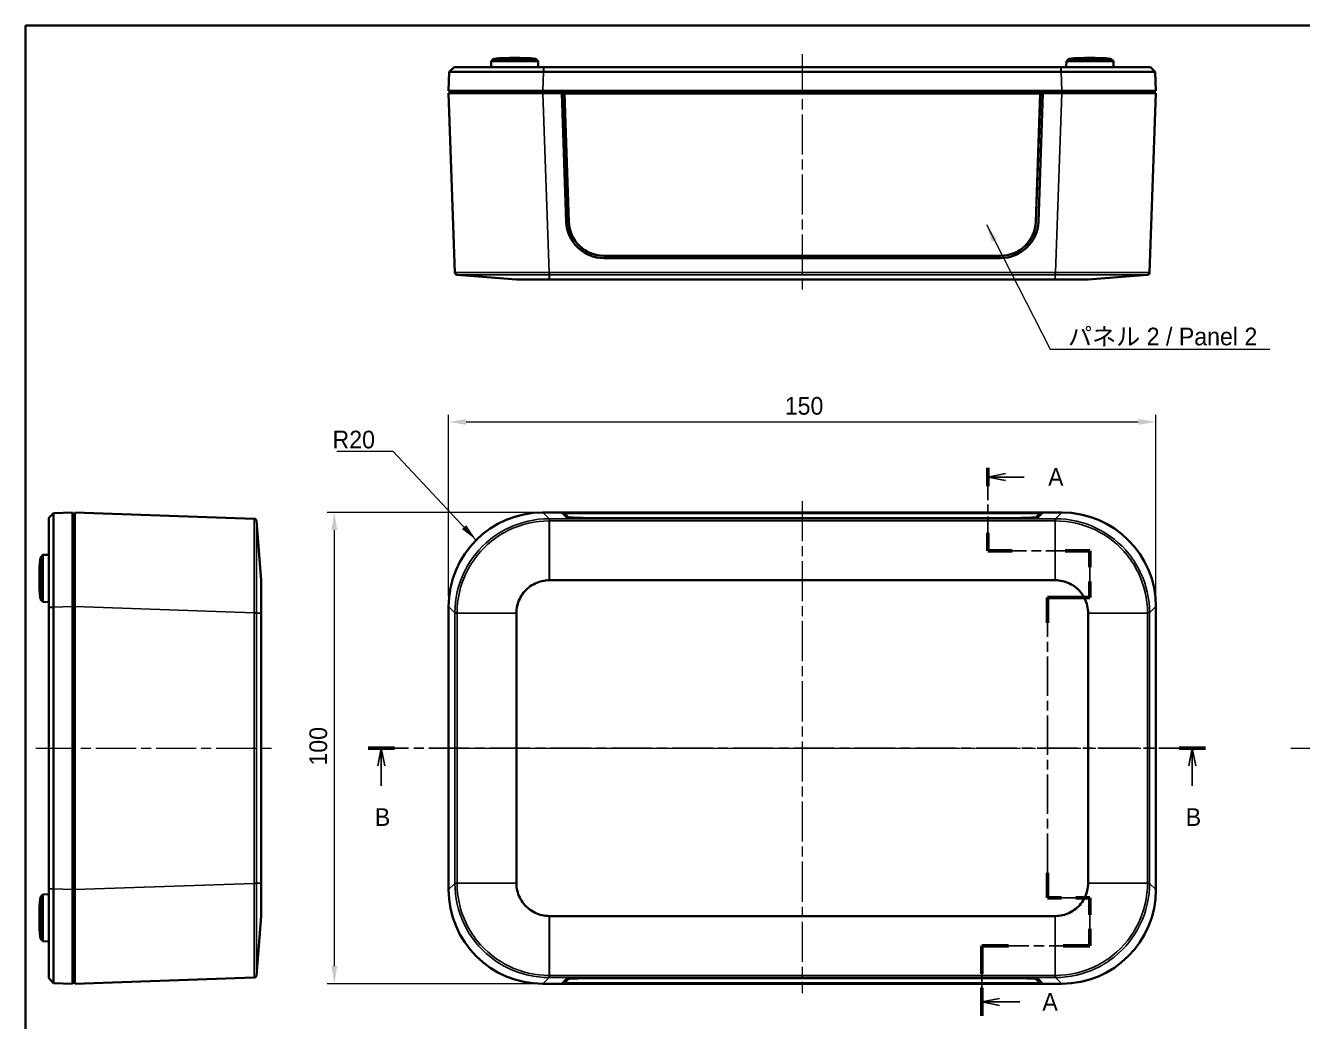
# Model space of a CAD drawing. Header units: millimetres. Extents: x 22 to 3190, y 12 to 574.
# Drawn here: x 618.3 to 889, y 222.2 to 433.5 of the extents above; entities that cross this region are included whole.
import ezdxf

# ---------------------------------------------------------------- set-up
doc = ezdxf.new("R2010")
doc.units = ezdxf.units.MM
doc.header["$LTSCALE"] = 1.5
doc.linetypes.add('CHAIN', pattern=[0.3543, 0.2362, -0.0295, 0.0591, -0.0295])
doc.layers.get('Defpoints').update_dxf_attribs({"lineweight": 25})
for name, color, linetype, lineweight in [('Border (ISO)', 7, 'Continuous', 35), ('Dimension (ISO)', 7, 'Continuous', 18), ('Section Line (ISO)', 7, 'CHAIN', 25), ('Symbol (ISO)', 7, 'Continuous', 18), ('Visible (ISO)', 7, 'Continuous', 35), ('Visible Narrow (ISO)', 7, 'Continuous', 25)]:
    doc.layers.add(name, color=color, linetype=linetype, lineweight=lineweight)
doc.layers.add('Centerline (ISO)', color=7, linetype='Continuous', lineweight=18, true_color=0x80ffff)
doc.styles.add('Note Text (TK)', font='')
doc.styles.get('Note Text (TK)').set_extended_font_data('MS PGothic')
doc.dimstyles.new('Default - Method 1b (TK)', dxfattribs={"dimscale": 1.5, "dimtxt": 2.5, "dimasz": 2.5, "dimexe": 1, "dimexo": 1.5, "dimgap": 1, "dimtad": 1, "dimtoh": 1, "dimrnd": 1e-08, "dimdsep": 46, "dimtxsty": 'Note Text (TK)', "dimcen": 0.09, "dimdle": 5, "dimclrd": 100, "dimclre": 100, "dimclrt": 7, "dimadec": 1, "dimazin": 1, "dimtfac": 1, "dimtmove": 0, "dimatfit": 3, "dimfxl": 1, "dimtolj": 1, "dimlwd": -1, "dimlwe": -1, "dimarcsym": 0})
doc.dimstyles.new('Default - Method 1b (TK)$7', dxfattribs={"dimscale": 1.5, "dimtxt": 2.5, "dimasz": 2.5, "dimexe": 1, "dimexo": 1.5, "dimgap": 1, "dimtad": 1, "dimtoh": 1, "dimrnd": 1e-08, "dimdsep": 46, "dimtxsty": 'Note Text (TK)', "dimcen": 0.09, "dimdle": 5, "dimclrd": 256, "dimclre": 100, "dimclrt": 7, "dimadec": 1, "dimazin": 1, "dimtfac": 1, "dimtmove": 0, "dimatfit": 3, "dimfxl": 1, "dimtolj": 1, "dimlwd": -1, "dimlwe": -1, "dimarcsym": 0})

# ---------------------------------------------------------------- blocks, each defined once
blk = doc.blocks.new('図面枠 tk図枠')
at = {"layer": 'Border (ISO)'}
for q in [(405.5, 289), (14.5, 8)]:
    blk.add_line((14.5, 289), q, dxfattribs=at)
blk = doc.blocks.new('2dTransSection0')
at = {"layer": 'Section Line (ISO)', "linetype": 'CHAIN', "ltscale": 12.930986}
blk.add_line((150.53, 226.43), (150.53, 214.69), dxfattribs=at)
at = {"layer": 'Section Line (ISO)', "linetype": 'Continuous', "lineweight": 50}
for p, q in [((150.53, 226.43), (150.53, 223.85)), ((150.53, 217.27), (150.53, 214.69)), ((150.53, 214.69), (154.01, 214.69)), ((161.5, 214.69), (164.98, 214.69)), ((164.98, 214.69), (164.98, 212.39)), ((164.98, 210.39), (164.98, 208.09)), ((164.98, 208.09), (158.98, 208.09)), ((158.98, 208.09), (158.98, 204.53)), ((158.98, 169.17), (158.98, 165.61)), ((158.98, 165.61), (160.98, 165.61)), ((162.98, 165.61), (164.98, 165.61)), ((164.98, 165.61), (164.98, 163.23)), ((164.98, 161.23), (164.98, 158.86)), ((153.47, 158.86), (149.71, 158.86)), ((149.71, 158.86), (149.71, 154.89)), ((164.98, 158.86), (161.22, 158.86)), ((149.71, 152.89), (149.71, 148.93))]:
    blk.add_line(p, q, dxfattribs=at)
at = {"layer": 'Section Line (ISO)', "linetype": 'Continuous'}
for p, q in [((153.03, 225.64), (150.53, 225.14)), ((153.03, 225.14), (150.53, 225.14)), ((150.53, 225.14), (153.03, 224.64)), ((155.69, 225.14), (153.03, 225.14)), ((152.21, 151.41), (149.71, 150.91)), ((152.21, 150.91), (149.71, 150.91)), ((149.71, 150.91), (152.21, 150.41)), ((155.09, 150.91), (152.21, 150.91))]:
    blk.add_line(p, q, dxfattribs=at)
at = {"layer": 'Section Line (ISO)', "linetype": 'CHAIN', "ltscale": 15.48076}
blk.add_line((150.53, 214.69), (164.98, 214.69), dxfattribs=at)
at = {"layer": 'Section Line (ISO)', "linetype": 'CHAIN', "ltscale": 12.132512}
blk.add_line((164.98, 214.69), (164.98, 208.09), dxfattribs=at)
at = {"layer": 'Section Line (ISO)', "linetype": 'CHAIN', "ltscale": 6.667144}
blk.add_line((164.98, 208.09), (158.98, 208.09), dxfattribs=at)
at = {"layer": 'Section Line (ISO)', "linetype": 'CHAIN', "ltscale": 15.692976}
blk.add_line((158.98, 208.09), (158.98, 165.61), dxfattribs=at)
at = {"layer": 'Section Line (ISO)', "linetype": 'CHAIN', "ltscale": 11.290382}
blk.add_line((158.98, 165.61), (164.98, 165.61), dxfattribs=at)
at = {"layer": 'Section Line (ISO)', "linetype": 'CHAIN', "ltscale": 12.355118}
blk.add_line((164.98, 165.61), (164.98, 158.86), dxfattribs=at)
at = {"layer": 'Section Line (ISO)', "linetype": 'CHAIN', "ltscale": 16.248667}
blk.add_line((164.98, 158.86), (149.71, 158.86), dxfattribs=at)
at = {"layer": 'Section Line (ISO)', "linetype": 'CHAIN', "ltscale": 16.83222}
blk.add_line((149.71, 158.86), (149.71, 148.93), dxfattribs=at)
at = {"layer": 'Section Line (ISO)', "char_height": 2.5, "attachment_point": 7, "style": 'Note Text (TK)'}
for insert in [(159.07, 223.9), (158.26, 149.67)]:
    blk.add_mtext('A', dxfattribs=dict(at, insert=insert))
blk = doc.blocks.new('2dTransSection1')
at = {"layer": 'Section Line (ISO)', "linetype": 'CHAIN', "ltscale": 16.180258}
blk.add_line((62.93, 186.8), (181.32, 186.8), dxfattribs=at)
at = {"layer": 'Section Line (ISO)', "linetype": 'Continuous', "lineweight": 50}
for p, q in [((62.93, 186.8), (66.66, 186.8)), ((177.58, 186.8), (181.32, 186.8))]:
    blk.add_line(p, q, dxfattribs=at)
at = {"layer": 'Section Line (ISO)', "linetype": 'Continuous'}
for p, q in [((64.8, 186.8), (64.3, 184.3)), ((64.8, 184.3), (64.8, 186.8)), ((65.3, 184.3), (64.8, 186.8)), ((179.45, 186.8), (178.95, 184.3)), ((179.45, 184.3), (179.45, 186.8)), ((179.95, 184.3), (179.45, 186.8)), ((64.8, 181.46), (64.8, 184.3)), ((179.45, 181.46), (179.45, 184.3))]:
    blk.add_line(p, q, dxfattribs=at)
at = {"layer": 'Section Line (ISO)', "char_height": 2.5, "attachment_point": 7, "style": 'Note Text (TK)'}
for insert in [(63.88, 175.8), (178.53, 175.8)]:
    blk.add_mtext('B', dxfattribs=dict(at, insert=insert))
blk = doc.blocks.new('*D20')
at = {"layer": 'Defpoints', "color": 0, "transparency": 16777216}
for p in [(857.97, 349.41), (707.97, 310.21), (857.97, 310.21)]:
    blk.add_point(p, dxfattribs=at)
at = {"layer": 'Dimension (ISO)', "color": 100, "transparency": 16777216}
for p, q in [((707.97, 312.46), (707.97, 350.91)), ((711.72, 349.41), (854.22, 349.41)), ((857.97, 312.46), (857.97, 350.91))]:
    blk.add_line(p, q, dxfattribs=at)
for points in [[(711.72, 350.04), (711.72, 348.79), (707.97, 349.41)], [(854.22, 350.04), (854.22, 348.79), (857.97, 349.41)]]:
    blk.add_solid(points, dxfattribs=at)
at = {"layer": 'Dimension (ISO)', "color": 7, "transparency": 16777216, "insert": (779.26, 352.79), "char_height": 3.75, "attachment_point": 4, "style": 'Note Text (TK)'}
blk.add_mtext('\\A1;150', dxfattribs=at)
blk = doc.blocks.new('*D21')
at = {"layer": 'Defpoints', "color": 0, "transparency": 16777216}
for p in [(727.96, 330.2), (683.73, 230.2), (727.96, 230.2)]:
    blk.add_point(p, dxfattribs=at)
at = {"layer": 'Dimension (ISO)', "color": 100, "transparency": 16777216}
for p, q in [((725.71, 330.2), (682.23, 330.2)), ((683.73, 326.45), (683.73, 233.95)), ((725.71, 230.2), (682.23, 230.2))]:
    blk.add_line(p, q, dxfattribs=at)
for points in [[(683.1, 326.45), (684.35, 326.45), (683.73, 330.2)], [(683.1, 233.95), (684.35, 233.95), (683.73, 230.2)]]:
    blk.add_solid(points, dxfattribs=at)
at = {"layer": 'Dimension (ISO)', "color": 7, "transparency": 16777216, "insert": (680.35, 276.5), "char_height": 3.75, "attachment_point": 4, "rotation": 90, "style": 'Note Text (TK)'}
blk.add_mtext('\\A1;100', dxfattribs=at)

msp = doc.modelspace()

# ---------------------------------------------------------------- linework, layer by layer
at = {"layer": 'Centerline (ISO)', "linetype": 'CHAIN', "ltscale": 23.990969}
for p, q in [((782.9716, 427.4046), (782.9716, 377.3503)), ((782.9716, 332.6238), (782.9716, 228.243)), ((620.4399, 280.2027), (670.4943, 280.2027)), ((706.012, 280.2027), (860.3928, 280.2027)), ((886.5953, 280.2027), (939.0953, 280.2027))]:
    msp.add_line(p, q, dxfattribs=at)
at = {"layer": 'Visible (ISO)'}
for p, q in [((716.9943, 425.954), (716.9716, 424.654)), ((717.503, 426.454), (716.9943, 425.954)), ((726.9489, 425.954), (716.9943, 425.954)), ((717.503, 426.454), (726.4402, 426.454)), ((726.4402, 426.454), (726.9489, 425.954)), ((726.9489, 425.954), (726.9716, 424.654)), ((838.9943, 425.954), (838.9716, 424.654)), ((839.503, 426.454), (838.9943, 425.954)), ((848.9489, 425.954), (838.9943, 425.954)), ((839.503, 426.454), (848.4402, 426.454)), ((848.4402, 426.454), (848.9489, 425.954)), ((848.9489, 425.954), (848.9716, 424.654)), ((708.1113, 423.6546), (707.9716, 419.654)), ((708.1113, 423.6546), (709.1462, 424.654)), ((728.0991, 423.6546), (728.134, 423.6546)), ((837.8092, 424.654), (728.134, 424.654)), ((728.134, 423.6546), (837.8092, 423.6546)), ((837.8092, 423.6546), (837.8441, 423.6546)), ((856.797, 424.654), (857.8319, 423.6546)), ((857.9716, 419.654), (857.8319, 423.6546)), ((727.9594, 419.654), (707.9716, 419.654)), ((707.9716, 419.154), (727.9594, 419.154)), ((707.9716, 419.154), (709.3005, 381.1003)), ((708.4716, 419.654), (708.4716, 419.154)), ((727.9594, 419.654), (837.9838, 419.654)), ((727.9594, 419.154), (731.9716, 419.154)), ((833.9716, 419.154), (731.9716, 419.154)), ((732.9067, 391.8798), (731.9716, 419.154)), ((732.4716, 419.133), (731.9723, 419.133)), ((833.4716, 419.133), (732.4716, 419.133)), ((732.4716, 419.133), (733.4198, 391.8888)), ((732.4716, 419.133), (732.5174, 419.0762)), ((733.4652, 391.8451), (732.5174, 419.0762)), ((732.5174, 419.0762), (833.4258, 419.0762)), ((833.4258, 419.0762), (832.4781, 391.8451)), ((832.5234, 391.8888), (833.4716, 419.133)), ((833.9716, 419.154), (833.0365, 391.8798)), ((833.4716, 419.133), (833.4258, 419.0762)), ((833.9709, 419.133), (833.4716, 419.133)), ((833.9716, 419.154), (837.9838, 419.154)), ((857.9716, 419.654), (837.9838, 419.654)), ((837.9838, 419.154), (857.9716, 419.154)), ((856.6428, 381.1003), (857.9716, 419.154)), ((857.4716, 419.154), (857.4716, 419.654)), ((825.028, 384.654), (740.9153, 384.654)), ((825.0412, 384.154), (740.902, 384.154)), ((709.762, 380.6192), (722.351, 379.654)), ((729.3388, 379.654), (836.6044, 379.654)), ((843.5922, 379.654), (856.1813, 380.6192)), ((623.1906, 329.0281), (624.1899, 330.063)), ((628.1906, 330.2027), (624.1899, 330.063)), ((628.1906, 330.2027), (628.1906, 310.2148)), ((628.6906, 329.7027), (628.1906, 329.7027)), ((628.6906, 310.2148), (628.6906, 330.2027)), ((666.7443, 328.8738), (628.6906, 330.2027)), ((668.1906, 315.8233), (667.2254, 328.4123)), ((727.9594, 330.2027), (731.9716, 330.2027)), ((731.9716, 330.2027), (833.9716, 330.2027)), ((732.9067, 329.2502), (731.9716, 330.2027)), ((732.5043, 329.7027), (732.4625, 329.7027)), ((732.5029, 329.6616), (732.5174, 330.0749)), ((733.4292, 329.1601), (732.5174, 330.0749)), ((732.5174, 330.0749), (833.4258, 330.0749)), ((825.0412, 328.9804), (740.902, 328.9804)), ((833.4258, 330.0749), (832.5141, 329.1601)), ((833.9716, 330.2027), (833.0365, 329.2502)), ((833.4404, 329.6616), (833.4258, 330.0749)), ((833.4807, 329.7027), (833.4389, 329.7027)), ((833.9716, 330.2027), (837.9838, 330.2027)), ((837.8716, 328.3739), (837.8716, 328.374)), ((621.3906, 320.6712), (621.8905, 321.18)), ((621.3906, 311.7341), (621.3906, 320.6712)), ((621.8905, 321.18), (623.1906, 321.2027)), ((621.8905, 321.18), (621.8905, 311.2254)), ((729.3388, 315.8233), (836.6044, 315.8233)), ((621.3906, 311.7341), (621.8905, 311.2254)), ((621.8905, 311.2254), (623.1906, 311.2027)), ((623.1906, 310.0402), (623.1906, 250.3651)), ((624.1899, 310.0402), (624.1899, 310.0751)), ((624.1899, 250.3651), (624.1899, 310.0402)), ((628.1906, 250.1905), (628.1906, 310.2148)), ((628.6906, 250.1905), (628.6906, 310.2148)), ((668.1906, 251.5699), (668.1906, 308.8355)), ((707.9716, 250.1905), (707.9716, 310.2148)), ((722.351, 251.5699), (722.351, 308.8355)), ((843.5923, 308.8355), (843.5923, 251.5699)), ((857.9716, 310.2148), (857.9716, 250.1905)), ((628.1906, 285.2027), (628.6906, 285.2027)), ((628.6906, 275.2027), (628.1906, 275.2027)), ((621.3906, 248.6712), (621.8905, 249.18)), ((621.8905, 249.18), (623.1906, 249.2027)), ((621.8905, 249.18), (621.8905, 239.2254)), ((624.1899, 250.3302), (624.1899, 250.3651)), ((628.1906, 250.1905), (628.1906, 230.2027)), ((628.6906, 230.2027), (628.6906, 250.1905)), ((621.3906, 239.7341), (621.3906, 248.6712)), ((667.2254, 231.993), (668.1906, 244.582)), ((836.6044, 244.582), (729.3388, 244.582)), ((621.3906, 239.7341), (621.8905, 239.2254)), ((621.8905, 239.2254), (623.1906, 239.2027)), ((624.1899, 230.3424), (623.1906, 231.3773)), ((624.1899, 230.3424), (628.1906, 230.2027)), ((628.1906, 230.7027), (628.6906, 230.7027)), ((628.6906, 230.2027), (666.7443, 231.5315)), ((731.9716, 230.2027), (727.9594, 230.2027)), ((731.9716, 230.2027), (732.9067, 231.1551)), ((833.9716, 230.2027), (731.9716, 230.2027)), ((732.4625, 230.7027), (732.5043, 230.7027)), ((732.5029, 230.7437), (732.5174, 230.3305)), ((732.5174, 230.3305), (733.4292, 231.2453)), ((833.4258, 230.3305), (732.5174, 230.3305)), ((740.902, 231.4249), (825.0412, 231.4249)), ((832.5141, 231.2453), (833.4258, 230.3305)), ((833.0365, 231.1551), (833.9716, 230.2027)), ((833.4404, 230.7437), (833.4258, 230.3305)), ((833.4389, 230.7027), (833.4807, 230.7027)), ((837.9838, 230.2027), (833.9716, 230.2027)), ((837.8716, 232.0315), (837.8716, 232.0316))]:
    msp.add_line(p, q, dxfattribs=at)
for centre, radius, start, end in [((721.9716, 376.6334), 50.0205, 84.874653, 95.125347), ((843.9716, 376.6334), 50.0205, 84.874653, 95.125347), ((740.902, 392.154), 8, 181.963658, 270), ((825.0412, 392.154), 8, 270, 358.036342), ((709.8002, 381.1177), 0.5, 182, 265.615703), ((856.1431, 381.1177), 0.5, 274.384297, 358), ((666.7268, 328.3741), 0.5, 4.384297, 88), ((727.9716, 309.7027), 18.9, 100.975341, 101.158144), ((837.9716, 309.7027), 18.9, 78.841699, 78.938857), ((671.2111, 316.2027), 50.0205, 174.874653, 185.125347), ((727.9716, 309.7027), 18, 137.620702, 137.7174), ((837.9716, 309.7027), 18, 41.850642, 42.373343), ((727.9716, 309.7027), 18, 158.245247, 158.272853), ((837.9716, 309.7027), 18, 21.308485, 21.313635), ((671.2111, 244.2027), 50.0205, 174.874653, 185.125347), ((837.9716, 250.7027), 18, 338.245247, 338.469471), ((727.9716, 250.7027), 18, 221.850642, 221.945763), ((666.7268, 232.0312), 0.5, 272, 355.615703), ((727.9716, 250.7027), 18.9, 258.841699, 258.938857), ((837.9716, 250.7027), 18.9, 280.975341, 281.158144)]:
    msp.add_arc(centre, radius, start, end, dxfattribs=at)
for centre, major_axis, ratio, start_param, end_param in [((740.9153, 392.1494), (-7.5, 0), 0.99939083, 0.03476859, 1.57079633), ((740.9153, 392.104), (-7.4546, 0), 0.99939083, 0.03476859, 1.57079633), ((825.028, 392.1494), (7.5, 0), 0.99939083, 4.71238898, 6.24841672), ((825.028, 392.104), (7.4546, 0), 0.99939083, 4.71238898, 6.24841672), ((727.9838, 310.1905), (-14.1594, 14.1594), 0.99878277, 5.49839613, 7.06797448), ((740.902, 329.2598), (8, 0), 0.03492077, 3.17586494, 4.71238898), ((825.0412, 329.2598), (8, 0), 0.03492077, 4.71238898, 6.24891302), ((837.9594, 310.1905), (14.1594, 14.1594), 0.99878277, 5.49839613, 7.06797448), ((727.9838, 250.2149), (-14.1594, -14.1594), 0.99878277, 5.49839613, 7.06797448), ((837.9594, 250.2149), (14.1594, -14.1594), 0.99878277, 5.49839613, 7.06797448), ((740.902, 231.1455), (-8, 0), 0.03492077, 4.71238898, 6.24891302), ((825.0412, 231.1455), (-8, 0), 0.03492077, 3.17586494, 4.71238898)]:
    msp.add_ellipse(centre, major_axis=major_axis, ratio=ratio, start_param=start_param, end_param=end_param, dxfattribs=at)
for points, knots in [([(708.1113, 423.6546), (708.1113, 423.6548), (709.4743, 423.6551), (714.255, 423.6552), (720.6284, 423.655), (725.1091, 423.6548), (728.0991, 423.6546)], [-0.7830483, -0.7830483, -0.7830483, -0.7830483, -0.33559213, 0.11186404, 0.33559213, 0.7830483, 0.7830483, 0.7830483, 0.7830483]), ([(709.1463, 424.654), (709.1462, 424.654), (709.1462, 424.654), (709.1462, 424.654), (709.1462, 424.654), (709.1462, 424.654)], [-0.00330977878, -0.00330977878, -0.00330977878, -0.00330977878, -0.00165488939, -0.00165488939, 0, 0, 0, 0]), ([(728.1009, 424.654), (725.2653, 424.654), (721.0195, 424.654), (714.9822, 424.654), (710.4511, 424.654), (709.1512, 424.654), (709.1463, 424.654)], [-0.7830483, -0.7830483, -0.7830483, -0.7830483, -0.33559213, -0.11186404, 0.33559213, 0.7830483, 0.7830483, 0.7830483, 0.7830483]), ([(728.134, 424.654), (728.1285, 424.654), (728.123, 424.654), (728.112, 424.654), (728.1065, 424.654), (728.1009, 424.654)], [-0.00330977882, -0.00330977882, -0.00330977882, -0.00330977882, -0.00165488941, -0.00165488941, 0, 0, 0, 0]), ([(837.8423, 424.654), (837.8368, 424.654), (837.8313, 424.654), (837.8202, 424.654), (837.8147, 424.654), (837.8092, 424.654)], [-0.00330977878, -0.00330977878, -0.00330977878, -0.00330977878, -0.0016548894, -0.0016548894, 0, 0, 0, 0]), ([(856.797, 424.654), (856.7921, 424.654), (855.8133, 424.654), (852.0187, 424.654), (846.345, 424.654), (840.678, 424.654), (837.8423, 424.654)], [-0.7830483, -0.7830483, -0.7830483, -0.7830483, -0.33559213, -0.11186404, 0.33559213, 0.7830483, 0.7830483, 0.7830483, 0.7830483]), ([(837.8441, 423.6546), (840.8342, 423.6548), (846.8149, 423.6551), (852.8048, 423.6552), (856.8056, 423.655), (857.8319, 423.6548), (857.8319, 423.6546)], [-0.7830483, -0.7830483, -0.7830483, -0.7830483, -0.33559213, 0.11186404, 0.33559213, 0.7830483, 0.7830483, 0.7830483, 0.7830483]), ([(856.797, 424.654), (856.797, 424.654), (856.797, 424.654), (856.797, 424.654), (856.797, 424.654), (856.797, 424.654)], [-0.00330977881, -0.00330977881, -0.00330977881, -0.00330977881, -0.00165488941, -0.00165488941, 0, 0, 0, 0]), ([(722.351, 379.654), (722.3528, 379.654), (722.8322, 379.654), (724.4976, 379.654), (726.7174, 379.654), (728.2807, 379.654), (729.3266, 379.654)], [-0.7830483, -0.7830483, -0.7830483, -0.7830483, -0.33559213, 0.11186404, 0.33559213, 0.7830483, 0.7830483, 0.7830483, 0.7830483]), ([(729.3266, 379.654), (729.3286, 379.654), (729.3307, 379.654), (729.3347, 379.654), (729.3368, 379.654), (729.3388, 379.654)], [0, 0, 0, 0, 0.00061036116, 0.00061036116, 0.00122072231, 0.00122072231, 0.00122072231, 0.00122072231]), ([(836.6044, 379.654), (836.6065, 379.654), (836.6085, 379.654), (836.6126, 379.654), (836.6146, 379.654), (836.6166, 379.654)], [0, 0, 0, 0, 0.00061036116, 0.00061036116, 0.00122072232, 0.00122072232, 0.00122072232, 0.00122072232]), ([(836.6166, 379.654), (837.6625, 379.654), (839.2258, 379.654), (841.4456, 379.654), (843.1111, 379.654), (843.5904, 379.654), (843.5922, 379.654)], [-0.7830483, -0.7830483, -0.7830483, -0.7830483, -0.33559213, -0.11186404, 0.33559213, 0.7830483, 0.7830483, 0.7830483, 0.7830483]), ([(623.1906, 329.0281), (623.1906, 329.0281), (623.1906, 329.0281), (623.1906, 329.028), (623.1906, 329.028), (623.1906, 329.028)], [-0.00330977882, -0.00330977882, -0.00330977882, -0.00330977882, -0.00165488941, -0.00165488941, 0, 0, 0, 0]), ([(623.1906, 329.028), (623.1906, 329.0231), (623.1906, 328.0444), (623.1906, 324.2497), (623.1906, 318.576), (623.1906, 312.909), (623.1906, 310.0733)], [-0.7830483, -0.7830483, -0.7830483, -0.7830483, -0.33559213, -0.11186404, 0.33559213, 0.7830483, 0.7830483, 0.7830483, 0.7830483]), ([(624.1899, 310.0751), (624.1898, 313.0652), (624.1894, 319.046), (624.1893, 325.0358), (624.1895, 329.0366), (624.1898, 330.063), (624.1899, 330.063)], [-0.7830483, -0.7830483, -0.7830483, -0.7830483, -0.33559213, 0.11186404, 0.33559213, 0.7830483, 0.7830483, 0.7830483, 0.7830483]), ([(668.1906, 308.8477), (668.1906, 309.8935), (668.1906, 311.9801), (668.1906, 314.0652), (668.1906, 315.4606), (668.1906, 315.8215), (668.1906, 315.8233)], [-0.7830483, -0.7830483, -0.7830483, -0.7830483, -0.33559213, 0.11186404, 0.33559213, 0.7830483, 0.7830483, 0.7830483, 0.7830483]), ([(722.351, 308.8477), (722.3528, 309.8935), (722.8322, 311.9801), (724.4976, 314.0652), (726.7174, 315.4606), (728.2807, 315.8215), (729.3266, 315.8233)], [-0.7830483, -0.7830483, -0.7830483, -0.7830483, -0.33559213, 0.11186404, 0.33559213, 0.7830483, 0.7830483, 0.7830483, 0.7830483]), ([(729.3266, 315.8233), (729.3286, 315.8233), (729.3307, 315.8233), (729.3347, 315.8233), (729.3368, 315.8233), (729.3388, 315.8233)], [0, 0, 0, 0, 0.00061036116, 0.00061036116, 0.00122072231, 0.00122072231, 0.00122072231, 0.00122072231]), ([(836.6044, 315.8233), (836.6065, 315.8233), (836.6085, 315.8233), (836.6126, 315.8233), (836.6146, 315.8233), (836.6166, 315.8233)], [0, 0, 0, 0, 0.00061036116, 0.00061036116, 0.00122072232, 0.00122072232, 0.00122072232, 0.00122072232]), ([(836.6166, 315.8233), (837.6625, 315.8215), (839.2258, 315.4606), (841.4456, 314.0652), (843.1111, 311.9801), (843.5904, 309.8935), (843.5922, 308.8477)], [-0.7830483, -0.7830483, -0.7830483, -0.7830483, -0.33559213, -0.11186404, 0.33559213, 0.7830483, 0.7830483, 0.7830483, 0.7830483]), ([(623.1906, 310.0733), (623.1906, 310.0678), (623.1906, 310.0623), (623.1906, 310.0513), (623.1906, 310.0458), (623.1906, 310.0402)], [-0.00330977878, -0.00330977878, -0.00330977878, -0.00330977878, -0.00165488939, -0.00165488939, 0, 0, 0, 0]), ([(668.1906, 308.8355), (668.1906, 308.8375), (668.1906, 308.8395), (668.1906, 308.8436), (668.1906, 308.8457), (668.1906, 308.8477)], [0, 0, 0, 0, 0.00061036117, 0.00061036117, 0.00122072233, 0.00122072233, 0.00122072233, 0.00122072233]), ([(722.351, 308.8355), (722.351, 308.8375), (722.351, 308.8395), (722.351, 308.8436), (722.351, 308.8457), (722.351, 308.8477)], [0, 0, 0, 0, 0.00061036117, 0.00061036117, 0.00122072233, 0.00122072233, 0.00122072233, 0.00122072233]), ([(843.5922, 308.8477), (843.5922, 308.8457), (843.5922, 308.8436), (843.5923, 308.8395), (843.5923, 308.8375), (843.5923, 308.8355)], [0, 0, 0, 0, 0.00061036116, 0.00061036116, 0.00122072232, 0.00122072232, 0.00122072232, 0.00122072232]), ([(623.1906, 250.3651), (623.1906, 250.3596), (623.1906, 250.3541), (623.1906, 250.343), (623.1906, 250.3375), (623.1906, 250.332)], [-0.00330977881, -0.00330977881, -0.00330977881, -0.00330977881, -0.00165488941, -0.00165488941, 0, 0, 0, 0]), ([(623.1906, 250.332), (623.1906, 247.4963), (623.1906, 241.8293), (623.1906, 236.1556), (623.1906, 232.361), (623.1906, 231.3822), (623.1906, 231.3773)], [-0.7830483, -0.7830483, -0.7830483, -0.7830483, -0.33559213, 0.11186404, 0.33559213, 0.7830483, 0.7830483, 0.7830483, 0.7830483]), ([(624.1899, 230.3424), (624.1898, 230.3424), (624.1895, 231.3687), (624.1893, 235.3695), (624.1894, 241.3593), (624.1898, 247.3401), (624.1899, 250.3302)], [-0.7830483, -0.7830483, -0.7830483, -0.7830483, -0.33559213, -0.11186404, 0.33559213, 0.7830483, 0.7830483, 0.7830483, 0.7830483]), ([(668.1906, 251.5576), (668.1906, 251.5597), (668.1906, 251.5617), (668.1906, 251.5658), (668.1906, 251.5678), (668.1906, 251.5699)], [0, 0, 0, 0, 0.00061036115, 0.00061036115, 0.00122072229, 0.00122072229, 0.00122072229, 0.00122072229]), ([(668.1906, 244.582), (668.1906, 244.5839), (668.1906, 245.0632), (668.1906, 246.7287), (668.1906, 248.9485), (668.1906, 250.5118), (668.1906, 251.5576)], [-0.7830483, -0.7830483, -0.7830483, -0.7830483, -0.33559213, 0.11186404, 0.33559213, 0.7830483, 0.7830483, 0.7830483, 0.7830483]), ([(722.351, 251.5576), (722.351, 251.5597), (722.351, 251.5617), (722.351, 251.5658), (722.351, 251.5678), (722.351, 251.5699)], [0, 0, 0, 0, 0.00061036115, 0.00061036115, 0.00122072229, 0.00122072229, 0.00122072229, 0.00122072229]), ([(729.3266, 244.582), (728.2807, 244.5839), (726.1942, 245.0632), (724.1091, 246.7287), (722.7137, 248.9485), (722.3528, 250.5118), (722.351, 251.5576)], [-0.7830483, -0.7830483, -0.7830483, -0.7830483, -0.33559213, 0.11186404, 0.33559213, 0.7830483, 0.7830483, 0.7830483, 0.7830483]), ([(843.5922, 251.5576), (843.5904, 250.5118), (843.2296, 248.9485), (841.8342, 246.7287), (839.7491, 245.0632), (837.6625, 244.5839), (836.6166, 244.582)], [-0.7830483, -0.7830483, -0.7830483, -0.7830483, -0.33559213, -0.11186404, 0.33559213, 0.7830483, 0.7830483, 0.7830483, 0.7830483]), ([(843.5923, 251.5699), (843.5923, 251.5678), (843.5923, 251.5658), (843.5922, 251.5617), (843.5922, 251.5597), (843.5922, 251.5576)], [0, 0, 0, 0, 0.00061036114, 0.00061036114, 0.0012207223, 0.0012207223, 0.0012207223, 0.0012207223]), ([(729.3388, 244.582), (729.3368, 244.582), (729.3347, 244.582), (729.3307, 244.582), (729.3286, 244.582), (729.3266, 244.582)], [0, 0, 0, 0, 0.00061036116, 0.00061036116, 0.00122072231, 0.00122072231, 0.00122072231, 0.00122072231]), ([(836.6166, 244.582), (836.6146, 244.582), (836.6126, 244.582), (836.6085, 244.582), (836.6065, 244.582), (836.6044, 244.582)], [0, 0, 0, 0, 0.00061036116, 0.00061036116, 0.00122072231, 0.00122072231, 0.00122072231, 0.00122072231]), ([(623.1906, 231.3773), (623.1906, 231.3773), (623.1906, 231.3773), (623.1906, 231.3773), (623.1906, 231.3773), (623.1906, 231.3773)], [-0.00330977879, -0.00330977879, -0.00330977879, -0.00330977879, -0.00165488939, -0.00165488939, 0, 0, 0, 0])]:
    msp.add_open_spline(points, degree=3, knots=knots, dxfattribs=at)
at = {"layer": 'Visible Narrow (ISO)'}
for p, q in [((709.1463, 424.654), (708.1113, 423.6546)), ((727.9594, 419.654), (728.0991, 423.6546)), ((728.0991, 423.6546), (728.1009, 424.654)), ((728.134, 424.654), (728.134, 423.6546)), ((837.8092, 423.6546), (837.8092, 424.654)), ((837.8423, 424.654), (837.8441, 423.6546)), ((837.8441, 423.6546), (837.9838, 419.654)), ((857.8319, 423.6546), (856.797, 424.654)), ((729.2883, 381.1003), (727.9594, 419.154)), ((727.9716, 419.154), (727.9716, 419.654)), ((837.9838, 419.154), (836.6549, 381.1003)), ((837.9716, 419.654), (837.9716, 419.154)), ((733.4198, 391.8888), (733.4652, 391.8451)), ((832.5234, 391.8888), (832.4781, 391.8451)), ((729.3047, 381.1003), (729.2883, 381.1003)), ((729.2883, 380.6192), (729.3047, 380.6192)), ((729.3388, 381.1003), (729.3047, 381.1003)), ((729.3266, 379.654), (729.3047, 380.6192)), ((729.3047, 380.6192), (729.3388, 380.6192)), ((729.3388, 380.6192), (729.3388, 381.1003)), ((836.6044, 381.1003), (729.3388, 381.1003)), ((729.3388, 380.6192), (836.6044, 380.6192)), ((729.3388, 380.6192), (729.3388, 379.654)), ((836.6044, 380.6192), (836.6044, 381.1003)), ((836.6386, 381.1003), (836.6044, 381.1003)), ((836.6044, 380.6192), (836.6386, 380.6192)), ((836.6044, 379.654), (836.6044, 380.6192)), ((836.6386, 380.6192), (836.6166, 379.654)), ((836.6549, 381.1003), (836.6386, 381.1003)), ((836.6386, 380.6192), (836.6549, 380.6192)), ((624.1899, 330.063), (623.1906, 329.028)), ((729.2883, 328.8738), (727.9594, 330.2027)), ((729.3047, 328.8738), (729.2883, 328.8738)), ((729.2883, 328.4123), (729.3047, 328.4123)), ((729.3388, 328.8738), (729.3047, 328.8738)), ((729.3266, 315.8233), (729.3047, 328.4123)), ((729.3047, 328.4123), (729.3388, 328.4123)), ((729.3388, 328.4123), (729.3388, 328.8738)), ((836.6044, 328.8738), (729.3388, 328.8738)), ((729.3388, 328.4123), (836.6044, 328.4123)), ((729.3388, 328.4123), (729.3388, 315.8233)), ((836.6044, 328.4123), (836.6044, 328.8738)), ((836.6386, 328.8738), (836.6044, 328.8738)), ((836.6044, 328.4123), (836.6386, 328.4123)), ((836.6044, 315.8233), (836.6044, 328.4123)), ((836.6386, 328.4123), (836.6166, 315.8233)), ((836.6549, 328.8738), (836.6386, 328.8738)), ((836.6386, 328.4123), (836.6549, 328.4123)), ((837.9838, 330.2027), (836.6549, 328.8738)), ((838.3716, 328.336), (838.3716, 328.3359)), ((623.1906, 310.0733), (624.1899, 310.0751)), ((624.1899, 310.0402), (623.1906, 310.0402)), ((624.1899, 310.0751), (628.1906, 310.2148)), ((628.1906, 310.2027), (628.6906, 310.2027)), ((628.6906, 310.2148), (666.7443, 308.886)), ((666.7443, 308.886), (666.7443, 308.8696)), ((666.7443, 308.8696), (666.7443, 308.8355)), ((666.7443, 308.8355), (666.7443, 251.5699)), ((667.2254, 308.8355), (666.7443, 308.8355)), ((667.2254, 308.8696), (667.2254, 308.886)), ((667.2254, 308.8696), (668.1906, 308.8477)), ((667.2254, 308.8355), (667.2254, 308.8696)), ((667.2254, 251.5699), (667.2254, 308.8355)), ((668.1906, 308.8355), (667.2254, 308.8355)), ((707.9716, 310.2148), (709.3005, 308.886)), ((709.3005, 308.886), (709.3005, 308.8696)), ((709.3005, 308.8696), (709.3005, 308.8355)), ((709.3005, 308.8355), (709.3005, 251.5699)), ((709.762, 308.8355), (709.3005, 308.8355)), ((709.762, 308.8696), (709.762, 308.886)), ((709.762, 308.8696), (722.351, 308.8477)), ((709.762, 308.8355), (709.762, 308.8696)), ((709.762, 251.5699), (709.762, 308.8355)), ((722.351, 308.8355), (709.762, 308.8355)), ((843.5922, 308.8477), (856.1813, 308.8696)), ((856.1813, 308.8355), (843.5923, 308.8355)), ((856.1813, 308.886), (856.1813, 308.8696)), ((856.1813, 308.8696), (856.1813, 308.8355)), ((856.1813, 308.8355), (856.6428, 308.8355)), ((856.1813, 308.8355), (856.1813, 251.5699)), ((856.6428, 308.886), (857.9716, 310.2148)), ((856.6428, 308.8696), (856.6428, 308.886)), ((856.6428, 308.8355), (856.6428, 308.8696)), ((856.6428, 251.5699), (856.6428, 308.8355)), ((623.1906, 250.3651), (624.1899, 250.3651)), ((624.1899, 250.3302), (623.1906, 250.332)), ((628.1906, 250.1905), (624.1899, 250.3302)), ((628.6906, 250.2027), (628.1906, 250.2027)), ((666.7443, 251.5193), (628.6906, 250.1905)), ((666.7443, 251.5699), (666.7443, 251.5357)), ((667.2254, 251.5699), (666.7443, 251.5699)), ((666.7443, 251.5357), (666.7443, 251.5193)), ((667.2254, 251.5357), (667.2254, 251.5699)), ((667.2254, 251.5699), (668.1906, 251.5699)), ((668.1906, 251.5576), (667.2254, 251.5357)), ((667.2254, 251.5193), (667.2254, 251.5357)), ((709.3005, 251.5193), (707.9716, 250.1905)), ((709.3005, 251.5699), (709.3005, 251.5357)), ((709.762, 251.5699), (709.3005, 251.5699)), ((709.3005, 251.5357), (709.3005, 251.5193)), ((709.762, 251.5357), (709.762, 251.5699)), ((709.762, 251.5699), (722.351, 251.5699)), ((722.351, 251.5576), (709.762, 251.5357)), ((709.762, 251.5193), (709.762, 251.5357)), ((856.1813, 251.5357), (843.5922, 251.5576)), ((843.5923, 251.5699), (856.1813, 251.5699)), ((856.1813, 251.5699), (856.6428, 251.5699)), ((856.1813, 251.5699), (856.1813, 251.5357)), ((856.1813, 251.5357), (856.1813, 251.5193)), ((856.6428, 251.5357), (856.6428, 251.5699)), ((856.6428, 251.5193), (856.6428, 251.5357)), ((857.9716, 250.1905), (856.6428, 251.5193)), ((729.3047, 231.993), (729.3266, 244.582)), ((729.3388, 244.582), (729.3388, 231.993)), ((836.6044, 231.993), (836.6044, 244.582)), ((836.6166, 244.582), (836.6386, 231.993)), ((623.1906, 231.3773), (624.1899, 230.3424)), ((727.9594, 230.2027), (729.2883, 231.5315)), ((729.3047, 231.993), (729.2883, 231.993)), ((729.2883, 231.5315), (729.3047, 231.5315)), ((729.3388, 231.993), (729.3047, 231.993)), ((729.3047, 231.5315), (729.3388, 231.5315)), ((729.3388, 231.993), (729.3388, 231.5315)), ((836.6044, 231.993), (729.3388, 231.993)), ((729.3388, 231.5315), (836.6044, 231.5315)), ((836.6044, 231.993), (836.6044, 231.5315)), ((836.6386, 231.993), (836.6044, 231.993)), ((836.6044, 231.5315), (836.6386, 231.5315)), ((836.6549, 231.993), (836.6386, 231.993)), ((836.6386, 231.5315), (836.6549, 231.5315)), ((836.6549, 231.5315), (837.9838, 230.2027)), ((838.3716, 232.0697), (838.3716, 232.0696))]:
    msp.add_line(p, q, dxfattribs=at)
for centre, major_axis, ratio, start_param, end_param in [((729.2883, 381.1177), (0, -0.5), 0.00001, 0.07803881, 1.5366498), ((729.3047, 381.1177), (0, -0.5), 0.00001, 4.74729557, 6.2066683), ((836.6386, 381.1177), (0, -0.5), 0.00001, 0.07652589, 1.53589237), ((836.6549, 381.1177), (0, -0.5), 0.00001, 4.74729407, 6.20605304), ((729.2883, 328.3741), (0, 0.5), 0.00001, 0.0349057, 1.4942759), ((729.3047, 328.3741), (0, 0.5), 0.00005839, 4.78890961, 6.24827869), ((836.6386, 328.3741), (0, 0.5), 0.00005839, 0.0349066, 1.49427568), ((836.6549, 328.3741), (0, 0.5), 0.00001, 4.78890755, 6.24827504), ((666.7268, 308.886), (0.5, 0), 0.00001, 4.74729478, 6.20634594), ((666.7268, 308.8696), (0.5, 0), 0.00001, 0.07655589, 1.53590737), ((709.8002, 308.886), (-0.5, 0), 0.00001, 4.78890719, 6.24827432), ((709.8002, 308.8696), (-0.5, 0), 0.00005839, 0.0349066, 1.49427568), ((856.1431, 308.886), (0.5, 0), 0.00001, 0.03490642, 1.49427591), ((856.1431, 308.8696), (0.5, 0), 0.00005839, 4.78890961, 6.2482787), ((666.7268, 251.5193), (0.5, 0), 0.00001, 0.0792191, 1.53724066), ((666.7268, 251.5357), (0.5, 0), 0.00001, 4.74729564, 6.20669462), ((709.8002, 251.5357), (-0.5, 0), 0.00005839, 4.78890961, 6.24827869), ((709.8002, 251.5193), (-0.5, 0), 0.00001, 0.03490751, 1.49427592), ((856.1431, 251.5357), (0.5, 0), 0.00005839, 0.0349066, 1.49427568), ((856.1431, 251.5193), (0.5, 0), 0.00001, 4.78890717, 6.2482743), ((729.2883, 232.0312), (0, -0.5), 0.00001, 4.7889072, 6.24827433), ((729.3047, 232.0312), (0, -0.5), 0.00005839, 0.03490659, 1.49427568), ((836.6386, 232.0312), (0, -0.5), 0.00005839, 4.78890961, 6.2482787), ((836.6549, 232.0312), (0, -0.5), 0.00001, 0.03490388, 1.49427588)]:
    msp.add_ellipse(centre, major_axis=major_axis, ratio=ratio, start_param=start_param, end_param=end_param, dxfattribs=at)
for points, knots in [([(729.2883, 381.1003), (726.2982, 381.0977), (721.8173, 381.0946), (715.4441, 381.0925), (710.6633, 381.0936), (709.3006, 381.0977), (709.3005, 381.1003)], [0, 0, 0, 0, 0.87464082, 1.31196123, 2.18660205, 3.06124287, 3.06124287, 3.06124287, 3.06124287]), ([(709.762, 380.6192), (709.762, 380.6192), (711.0931, 380.6191), (715.7635, 380.6191), (721.9896, 380.6191), (726.3671, 380.6192), (729.2883, 380.6192)], [-3.06124287, -3.06124287, -3.06124287, -3.06124287, -2.18660205, -1.31196123, -0.87464082, 0, 0, 0, 0]), ([(856.6428, 381.1003), (856.6427, 381.0977), (855.6165, 381.0946), (851.6154, 381.0925), (845.6255, 381.0936), (839.6451, 381.0977), (836.6549, 381.1003)], [0, 0, 0, 0, 0.87464082, 1.31196123, 2.18660205, 3.06124287, 3.06124287, 3.06124287, 3.06124287]), ([(836.6549, 380.6192), (839.5761, 380.6192), (845.4186, 380.6191), (851.2702, 380.6191), (855.1788, 380.6191), (856.1813, 380.6192), (856.1813, 380.6192)], [-3.06124287, -3.06124287, -3.06124287, -3.06124287, -2.18660205, -1.31196123, -0.87464082, 0, 0, 0, 0]), ([(666.7443, 328.8738), (666.7469, 328.8737), (666.7499, 327.8475), (666.752, 323.8465), (666.7509, 317.8566), (666.7469, 311.8761), (666.7443, 308.886)], [0, 0, 0, 0, 0.87464082, 1.31196123, 2.18660205, 3.06124287, 3.06124287, 3.06124287, 3.06124287]), ([(667.2254, 308.886), (667.2253, 311.8072), (667.2254, 317.6496), (667.2254, 323.5013), (667.2254, 327.4099), (667.2253, 328.4123), (667.2254, 328.4123)], [-3.06124287, -3.06124287, -3.06124287, -3.06124287, -2.18660205, -1.31196123, -0.87464082, 0, 0, 0, 0]), ([(729.2883, 328.8738), (726.2982, 328.8737), (721.8173, 327.8475), (715.4441, 323.8465), (710.6633, 317.8566), (709.3006, 311.8761), (709.3005, 308.886)], [0, 0, 0, 0, 0.87464082, 1.31196123, 2.18660205, 3.06124287, 3.06124287, 3.06124287, 3.06124287]), ([(709.762, 308.886), (709.762, 311.8072), (711.0931, 317.6496), (715.7635, 323.5013), (721.9896, 327.4099), (726.3671, 328.4123), (729.2883, 328.4123)], [-3.06124287, -3.06124287, -3.06124287, -3.06124287, -2.18660205, -1.31196123, -0.87464082, 0, 0, 0, 0]), ([(856.6428, 308.886), (856.6427, 311.8761), (855.6165, 316.357), (851.6154, 322.7302), (845.6255, 327.511), (839.6451, 328.8737), (836.6549, 328.8738)], [0, 0, 0, 0, 0.87464082, 1.31196123, 2.18660205, 3.06124287, 3.06124287, 3.06124287, 3.06124287]), ([(836.6549, 328.4123), (839.5761, 328.4123), (845.4186, 327.0812), (851.2702, 322.4108), (855.1788, 316.1847), (856.1813, 311.8072), (856.1813, 308.886)], [-3.06124287, -3.06124287, -3.06124287, -3.06124287, -2.18660205, -1.31196123, -0.87464082, 0, 0, 0, 0]), ([(666.7443, 251.5193), (666.7469, 248.5292), (666.7499, 244.0483), (666.752, 237.6751), (666.7509, 232.8943), (666.7469, 231.5316), (666.7443, 231.5315)], [0, 0, 0, 0, 0.87464082, 1.31196123, 2.18660205, 3.06124287, 3.06124287, 3.06124287, 3.06124287]), ([(667.2254, 231.993), (667.2253, 231.993), (667.2254, 233.3242), (667.2254, 237.9946), (667.2254, 244.2207), (667.2253, 248.5982), (667.2254, 251.5193)], [-3.06124287, -3.06124287, -3.06124287, -3.06124287, -2.18660205, -1.31196123, -0.87464082, 0, 0, 0, 0]), ([(709.3005, 251.5193), (709.3006, 248.5292), (710.3268, 244.0483), (714.3278, 237.6751), (720.3177, 232.8943), (726.2982, 231.5316), (729.2883, 231.5315)], [0, 0, 0, 0, 0.87464082, 1.31196123, 2.18660205, 3.06124287, 3.06124287, 3.06124287, 3.06124287]), ([(729.2883, 231.993), (726.3671, 231.993), (720.5246, 233.3242), (714.673, 237.9946), (710.7644, 244.2207), (709.762, 248.5982), (709.762, 251.5193)], [-3.06124287, -3.06124287, -3.06124287, -3.06124287, -2.18660205, -1.31196123, -0.87464082, 0, 0, 0, 0]), ([(856.1813, 251.5193), (856.1813, 248.5982), (854.8501, 242.7557), (850.1797, 236.904), (843.9536, 232.9955), (839.5761, 231.993), (836.6549, 231.993)], [-3.06124287, -3.06124287, -3.06124287, -3.06124287, -2.18660205, -1.31196123, -0.87464082, 0, 0, 0, 0]), ([(836.6549, 231.5315), (839.6451, 231.5316), (844.1259, 232.5578), (850.4992, 236.5589), (855.28, 242.5488), (856.6427, 248.5292), (856.6428, 251.5193)], [0, 0, 0, 0, 0.87464082, 1.31196123, 2.18660205, 3.06124287, 3.06124287, 3.06124287, 3.06124287])]:
    msp.add_open_spline(points, degree=3, knots=knots, dxfattribs=at)

# ---------------------------------------------------------------- block references
at = {"xscale": 1.5, "yscale": 1.5, "zscale": 1.5}
msp.add_blockref('図面枠 tk図枠', (596.5, 0), dxfattribs=at)
at = {"layer": 'Section Line (ISO)', "xscale": 1.5, "yscale": 1.5, "zscale": 1.5}
for name in ['2dTransSection0', '2dTransSection1']:
    msp.add_blockref(name, (596.5, 0), dxfattribs=at)

# ---------------------------------------------------------------- texts
at = {"layer": 'Symbol (ISO)', "color": 7, "char_height": 3.75, "attachment_point": 7, "line_spacing_factor": 1.5, "style": 'Note Text (TK)'}
for s, insert, width in [('{パネル 2 / Panel 2}', (839.3115, 365.4407), 44.649124), ('{R20}', (683.3511, 343.7387), 9.122807)]:
    msp.add_mtext(s, dxfattribs=dict(at, insert=insert, width=width))

# ---------------------------------------------------------------- dimensions: what is measured, and where the dimension line sits
at = {"layer": 'Dimension (ISO)', "color": 100, "true_color": 0x00ff3f}
dim = msp.add_linear_dim(base=(857.9716, 349.4132), p1=(707.9716, 310.2148), p2=(857.9716, 310.2148), dimstyle='Default - Method 1b (TK)', override={"dimtoh": 0, "dimdec": 2, "dimtp": 0, "dimtm": 0, "dimtdec": 2, "dimtofl": 0, "dimatfit": 1}, dxfattribs=at)
dim.commit()
dim.dimension.update_dxf_attribs({"geometry": '*D20', "text_midpoint": (782.9716, 349.4132), "dimtype": 160})
dim = msp.add_linear_dim(base=(683.7279, 230.2027), p1=(727.9594, 330.2027), p2=(727.9594, 230.2027), angle=90, dimstyle='Default - Method 1b (TK)', override={"dimtoh": 0, "dimdec": 2, "dimtp": 0, "dimtm": 0, "dimtdec": 2, "dimtofl": 0, "dimatfit": 1}, dxfattribs=at)
dim.commit()
dim.dimension.update_dxf_attribs({"geometry": '*D21', "text_midpoint": (683.7279, 280.2027), "dimtype": 160})

# ---------------------------------------------------------------- leaders
at = {"layer": 'Symbol (ISO)', "color": 100, "true_color": 0x00ff40, "annotation_type": 0, "has_hookline": 1}
for points, hookline_direction, text_width in [([(822.0206, 391.2552), (835.5615, 364.8157), (839.3115, 364.8157)], 0, 42.8267), ([(713.8244, 324.3498), (696.2239, 343.1137), (692.4739, 343.1137)], 1, 8.2244)]:
    msp.add_leader(points, dimstyle='Default - Method 1b (TK)$7', override={"dimgap": 0, "dimtad": 1}, dxfattribs=dict(at, hookline_direction=hookline_direction, text_width=text_width))

doc.saveas('drawing.dxf')
